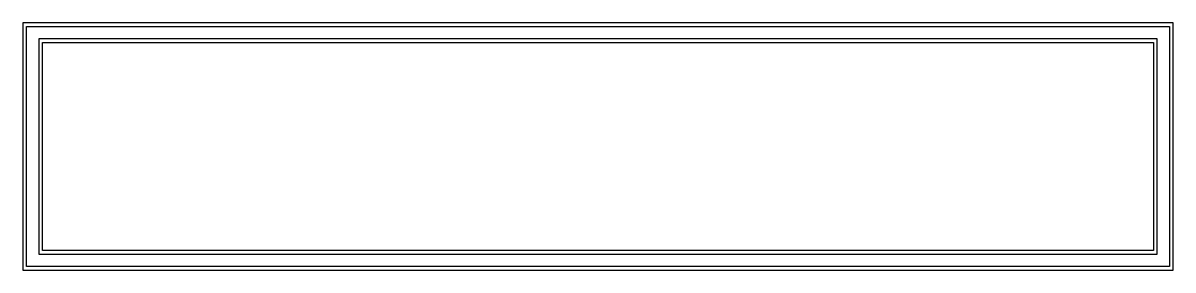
# Model space of a CAD drawing. Header units: inches. Extents: x 0 to 29, y 0 to 6.2.
import ezdxf

# ---------------------------------------------------------------- set-up
doc = ezdxf.new("R2010")
doc.units = ezdxf.units.IN
doc.header["$MEASUREMENT"] = 0
doc.layers.add('PANEL14.PLT', color=7, linetype='CONTINUOUS')

msp = doc.modelspace()

# ---------------------------------------------------------------- linework, layer by layer
at = {"layer": 'PANEL14.PLT', "color": 7}
for points in [[(0, 0), (28.98, 0), (28.98, 6.23), (0, 6.23)], [(0.09, 0.09), (0.09, 6.14), (28.89, 6.14), (28.89, 0.09)], [(0.4, 0.4), (28.58, 0.4), (28.58, 5.83), (0.4, 5.83)], [(0.49, 0.49), (0.49, 5.74), (28.49, 5.74), (28.49, 0.49)]]:
    msp.add_lwpolyline(points, close=True, dxfattribs=at)

doc.saveas('drawing.dxf')
